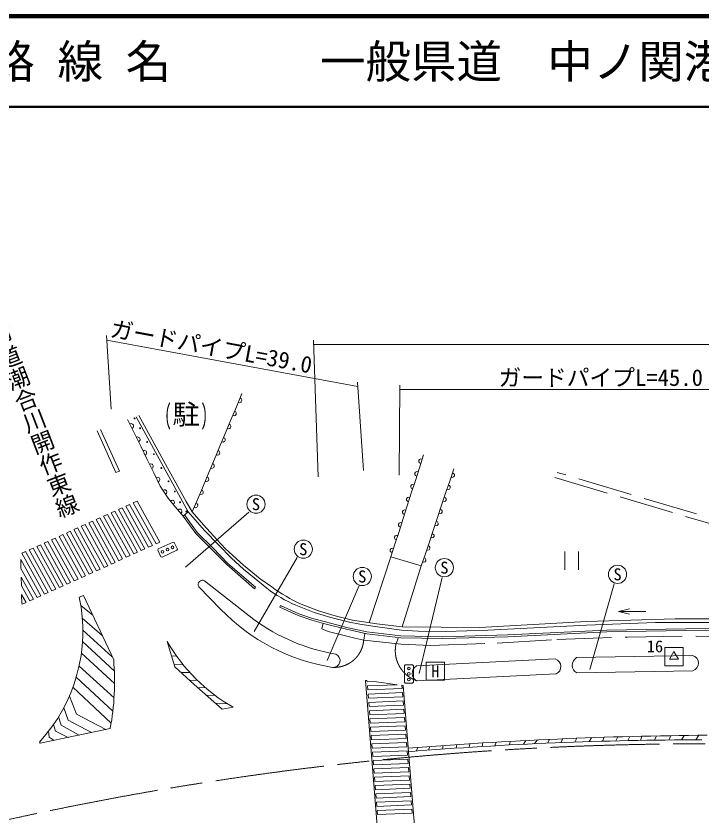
# Model space of a CAD drawing. Units: millimetres, scale not verified. Extents: x 40000 to 680000, y 20000 to 380000.
# Drawn here: x 183313 to 258730, y 292028 to 380000 of the extents above; entities that cross this region are included whole.
import ezdxf
from ezdxf.enums import TextEntityAlignment as Align

# ---------------------------------------------------------------- set-up
doc = ezdxf.new("R2010")
doc.units = ezdxf.units.MM
doc.header["$LTSCALE"] = 1000
doc.linetypes.add('CHAIN', pattern=[18.5, 12, -1.5, 3.5, -1.5])
doc.linetypes.add('DASHED', pattern=[7.5, 6, -1.5])
for name, color, linetype, lineweight in [('M-BGD', 7, 'Continuous', 13), ('M-BGD-EXST', 7, 'Continuous', 13), ('M-BMK', 2, 'CHAIN', 13), ('M-BMK-HTXT', 7, 'Continuous', 13), ('M-STR-HTXT', 7, 'Continuous', 13), ('M-STR-STRC', 7, 'Continuous', 13), ('M-TTL', 2, 'Continuous', 140), ('M-TTL-LINE', 7, 'Continuous', 50)]:
    doc.layers.add(name, color=color, linetype=linetype, lineweight=lineweight)
doc.layers.add('M-TTL-TXT', color=7, linetype='Continuous')
doc.styles.add('@ＭＳ ゴシック', font='')
doc.styles.add('ＭＳ ゴシック', font='')
doc.styles.get('@ＭＳ ゴシック').set_extended_font_data('@MS Gothic')
doc.styles.get('ＭＳ ゴシック').set_extended_font_data('MS Gothic')

msp = doc.modelspace()

# ---------------------------------------------------------------- linework, layer by layer
at = {"layer": 'M-BGD'}
for p, q in [((208146, 338478), (207541, 337034)), ((207541, 337034), (206935, 335590)), ((196302, 334155), (195583, 335623)), ((206935, 335590), (206330, 334145)), ((192232, 334369), (194303, 329785)), ((194686, 329958), (192615, 334542)), ((197021, 332688), (196302, 334155)), ((206330, 334145), (205724, 332701)), ((197740, 331220), (197021, 332688)), ((205724, 332701), (205119, 331256)), ((228114, 331732), (227666, 330331)), ((198459, 329752), (197740, 331220)), ((205119, 331256), (204513, 329812)), ((194303, 329785), (194686, 329958)), ((227666, 330331), (227217, 328929)), ((230994, 328863), (231441, 330196)), ((199178, 328284), (198459, 329752)), ((204513, 329812), (203908, 328368)), ((200030, 326973), (199178, 328284)), ((203908, 328368), (203302, 326923)), ((227217, 328929), (226769, 327528)), ((230548, 327529), (230994, 328863)), ((226769, 327528), (226321, 326126)), ((230101, 326195), (230548, 327529)), ((200863, 325993), (200030, 326973)), ((203302, 326923), (202697, 325479)), ((201695, 325013), (200863, 325993)), ((226321, 326126), (225872, 324725)), ((229655, 324862), (230101, 326195)), ((225872, 324725), (225424, 323323)), ((229208, 323528), (229655, 324862)), ((225424, 323323), (224976, 321921)), ((228762, 322194), (229208, 323528)), ((228315, 320861), (228762, 322194)), ((224976, 321921), (224528, 320520)), ((227869, 319527), (228315, 320861)), ((209456, 313629), (204046, 317902)), ((203400, 317241), (205812, 314785)), ((209517, 317023), (209648, 317174)), ((212401, 315177), (212317, 314996)), ((249565, 314499), (250763, 314808)), ((249565, 314499), (252565, 314522)), ((249565, 314499), (250767, 314208)), ((216941, 312628), (217076, 313219)), ((219824, 312721), (221899, 312266)), ((221899, 312266), (225617, 311829)), ((257686, 309688), (244938, 309445)), ((242604, 309297), (227344, 308529)), ((244971, 307755), (257718, 307998)), ((227427, 306881), (242687, 307650))]:
    msp.add_line(p, q, dxfattribs=at)
at = {"layer": 'M-BGD', "linetype": 'DASHED'}
for p, q in [((242555, 329245), (264656, 322684)), ((225677, 312450), (222788, 312859)), ((222972, 313148), (225764, 312830)), ((221536, 311354), (221681, 312109)), ((225368, 311657), (225104, 310995))]:
    msp.add_line(p, q, dxfattribs=at)
at = {"layer": 'M-BGD'}
for points in [[(211430, 317218), (210147, 318121), (208341, 319600), (206363, 321406), (205398, 322419), (203934, 324053), (202697, 325479), (202003, 326607), (199979, 330297), (196834, 336059)], [(201695, 325013), (202253, 325459), (196534, 335908)], [(209517, 317023), (206476, 319667), (204823, 321375), (203088, 323083), (201695, 325013)], [(209648, 317174), (206614, 319812), (204965, 321516), (203240, 323214), (201852, 325138)], [(202253, 325459), (204027, 323422), (205564, 321833), (206996, 320387), (208310, 319179), (209479, 318207), (210872, 317077)], [(225764, 312830), (227869, 319527), (224528, 320520), (222127, 313278)], [(212317, 314996), (214348, 314059), (215851, 313559), (217133, 313204), (219777, 312527), (221866, 312069), (225603, 311629)], [(212401, 315177), (214422, 314246), (215909, 313750), (217185, 313398), (219824, 312721)], [(214077, 315211), (216101, 314410), (217914, 313871), (219976, 313346), (221119, 313109), (222788, 312859)], [(222972, 313148), (220318, 313556), (218400, 314029), (216587, 314580), (214669, 315316)], [(271284, 313163), (262074, 313319), (253604, 313302), (246025, 313005), (235168, 312468), (230563, 312320), (227530, 312364), (225677, 312450)], [(225764, 312830), (234314, 312766), (246015, 313416), (255784, 313725), (262075, 313702)], [(225603, 311629), (230232, 311530), (237372, 311745), (248278, 312271), (259133, 312457), (271395, 312296), (278443, 312091), (292503, 311847), (305035, 311632)], [(225617, 311829), (230231, 311730), (237365, 311945), (248271, 312471), (259132, 312657), (271399, 312496), (278447, 312291), (292507, 312047), (304909, 311835)]]:
    msp.add_lwpolyline(points, dxfattribs=at)
at = {"layer": 'M-BGD', "linetype": 'DASHED'}
for points in [[(302416, 312757), (284268, 317343), (279686, 318797), (242825, 329812)], [(216941, 312628), (217648, 312307), (220547, 311569), (221536, 311354), (225664, 310938), (228867, 310790), (236213, 311035), (242784, 311433), (250542, 311711), (258106, 311811), (272323, 311541), (294596, 311120), (303462, 311007)]]:
    msp.add_lwpolyline(points, dxfattribs=at)
at = {"layer": 'M-BGD'}
for centre in [(196354, 335751), (196951, 334664), (197732, 333163), (198467, 331816), (199294, 330284), (200090, 328830), (200779, 327712), (201346, 326533), (202050, 325522)]:
    msp.add_circle(centre, 50, dxfattribs=at)
for centre, radius, start, end in [((207877, 337742), 264, 239.3097, 75.20709), ((207271, 336298), 264, 239.30896, 75.2058), ((195966, 334901), 274, 290.57966, 121.61828), ((206666, 334853), 264, 239.3097, 75.20709), ((196685, 333433), 274, 290.5805, 121.61744), ((206061, 333409), 264, 239.30896, 75.2058), ((197404, 331965), 274, 290.5805, 121.61744), ((205455, 331965), 264, 239.30863, 75.20731), ((204850, 330520), 264, 239.30823, 75.20653), ((227842, 331047), 250, 60.79662, 263.72979), ((198123, 330497), 274, 290.5796, 121.61926), ((227394, 329645), 250, 60.79484, 263.73157), ((198842, 329030), 274, 290.5805, 121.61744), ((204244, 329076), 264, 239.31043, 75.20636), ((231273, 329511), 242, 237.49103, 85.4837), ((226946, 328244), 250, 60.79662, 263.72979), ((230827, 328177), 242, 237.48923, 85.48473), ((199635, 327649), 263, 294.98551, 131.06167), ((203639, 327631), 264, 239.30823, 75.20653), ((200503, 326531), 227, 291.43021, 149.26464), ((203033, 326187), 264, 239.31043, 75.20636), ((226497, 326842), 250, 60.79541, 263.731), ((230380, 326844), 242, 237.49103, 85.4837), ((201335, 325551), 226, 291.42955, 149.265), ((226049, 325440), 250, 60.79662, 263.72979), ((229933, 325510), 242, 237.49103, 85.4837), ((225601, 324039), 250, 60.79484, 263.73157), ((229487, 324176), 242, 237.48972, 85.48656), ((225153, 322637), 250, 60.79546, 263.73024), ((229040, 322843), 242, 237.49094, 85.48612), ((224704, 321236), 250, 60.79649, 263.73214), ((228594, 321509), 242, 237.48913, 85.48715), ((228147, 320176), 242, 237.49094, 85.48612), ((203824, 317473), 483, 62.72633, 208.6368), ((219823, 328770), 14726, 232.56749, 247.03648), ((222895, 333033), 19533, 234.06111, 245.09335), ((221384, 329661), 21536, 223.69, 261.25761), ((222211, 331224), 21733, 234.05941, 260.0756), ((218192, 309120), 749, 263.79025, 68.56005), ((257478, 308839), 874, 285.9226, 76.25817), ((242336, 308458), 881, 293.48146, 72.28181), ((245445, 308609), 977, 121.22315, 240.9576), ((227775, 307725), 913, 118.22665, 247.53731)]:
    msp.add_arc(centre, radius, start, end, dxfattribs=at)
at = {"layer": 'M-BGD', "linetype": 'DASHED'}
for centre, radius, start, end in [((218298, 311618), 3249, 266.70625, 355.32415), ((228508, 310205), 3495, 166.92956, 251.97421)]:
    msp.add_arc(centre, radius, start, end, dxfattribs=at)
at = {"layer": 'M-BGD-EXST'}
for p, q in [((201951, 319401), (208896, 325451)), ((198948, 321391), (200579, 322152)), ((200579, 322152), (200712, 322104)), ((200712, 322104), (201050, 321379)), ((198899, 321259), (198948, 321391)), ((199237, 320533), (198899, 321259)), ((201002, 321246), (199370, 320485)), ((201050, 321379), (201002, 321246)), ((243666, 321111), (243666, 319111)), ((245166, 321111), (245166, 319111)), ((199370, 320485), (199237, 320533)), ((214222, 320457), (209481, 312320)), ((230154, 318240), (227624, 307710)), ((217509, 309115), (221024, 317365)), ((249092, 317563), (246400, 308133)), ((226014, 308550), (226114, 308650)), ((226014, 306750), (226014, 308550)), ((226114, 308650), (226914, 308650)), ((226914, 308650), (227014, 308550)), ((227014, 308550), (227014, 306750)), ((226114, 306650), (226014, 306750)), ((226914, 306650), (226114, 306650)), ((227014, 306750), (226914, 306650))]:
    msp.add_line(p, q, dxfattribs=at)
for points in [[(254643, 308554), (256643, 308554), (256643, 310554), (254643, 310554)], [(255643, 310131), (255143, 309265), (256143, 309265)], [(228409, 306952), (230409, 306952), (230409, 308952), (228409, 308952)]]:
    msp.add_lwpolyline(points, close=True, dxfattribs=at)
for centre, radius in [((209694, 326313), 1000), ((214896, 321368), 1000), ((199431, 321065), 149), ((199975, 321319), 150), ((200519, 321572), 150), ((230409, 319338), 1000), ((221379, 318365), 1000), ((249446, 318602), 1000), ((226514, 308250), 149), ((226514, 307650), 150), ((226514, 307050), 150)]:
    msp.add_circle(centre, radius, dxfattribs=at)
at = {"layer": 'M-BMK'}
msp.add_arc((258649, -52504), 352466, 87.73703, 103.8258, dxfattribs=at)
at = {"layer": 'M-STR-HTXT'}
for p, q in [((193792, 336750), (193247, 344854)), ((220906, 339245), (193281, 344355)), ((216543, 329337), (216002, 344369)), ((216020, 343870), (303339, 343870)), ((221529, 330034), (220873, 339744)), ((225431, 329501), (225521, 339418)), ((271418, 338919), (225517, 338918))]:
    msp.add_line(p, q, dxfattribs=at)
at = {"layer": 'M-STR-STRC'}
for p, q in [((196623, 326648), (196212, 326462)), ((196212, 326462), (198708, 321946)), ((199120, 322132), (196623, 326648)), ((194172, 325543), (193761, 325357)), ((196669, 321027), (194172, 325543)), ((194989, 325911), (194578, 325726)), ((194578, 325726), (197074, 321210)), ((197486, 321395), (194989, 325911)), ((195806, 326280), (195395, 326094)), ((195395, 326094), (197891, 321578)), ((198303, 321764), (195806, 326280)), ((192538, 324806), (192126, 324621)), ((192126, 324621), (194623, 320105)), ((195035, 320290), (192538, 324806)), ((193355, 325175), (192944, 324989)), ((192944, 324989), (195440, 320473)), ((195852, 320659), (193355, 325175)), ((193761, 325357), (196257, 320841)), ((190904, 324070), (190492, 323884)), ((190492, 323884), (192989, 319368)), ((193401, 319554), (190904, 324070)), ((191721, 324438), (191309, 324252)), ((191309, 324252), (193806, 319736)), ((194218, 319922), (191721, 324438)), ((188453, 322965), (188041, 322779)), ((190950, 318449), (188453, 322965)), ((189270, 323333), (188858, 323148)), ((188858, 323148), (191355, 318631)), ((191767, 318817), (189270, 323333)), ((190087, 323701), (189675, 323516)), ((189675, 323516), (192172, 319000)), ((192584, 319185), (190087, 323701)), ((186819, 322228), (186407, 322043)), ((186407, 322043), (188904, 317526)), ((189316, 317712), (186819, 322228)), ((187636, 322596), (187224, 322411)), ((187224, 322411), (189721, 317895)), ((190133, 318080), (187636, 322596)), ((188041, 322779), (190538, 318263)), ((198708, 321946), (199120, 322132)), ((184368, 321123), (183956, 320938)), ((186865, 316607), (184368, 321123)), ((185185, 321491), (184773, 321306)), ((184773, 321306), (187270, 316790)), ((187682, 316975), (185185, 321491)), ((186002, 321860), (185590, 321674)), ((185590, 321674), (188087, 317158)), ((188499, 317344), (186002, 321860)), ((197074, 321210), (197486, 321395)), ((197891, 321578), (198303, 321764)), ((183862, 319262), (183840, 320233)), ((186048, 316239), (183840, 320233)), ((183956, 320938), (186453, 316422)), ((194623, 320105), (195035, 320290)), ((195440, 320473), (195852, 320659)), ((196257, 320841), (196669, 321027)), ((192989, 319368), (193401, 319554)), ((193806, 319736), (194218, 319922)), ((185636, 316053), (183862, 319262)), ((191355, 318631), (191767, 318817)), ((192172, 319000), (192584, 319185)), ((183907, 317334), (183885, 318305)), ((185231, 315870), (183885, 318305)), ((188904, 317526), (189316, 317712)), ((189721, 317895), (190133, 318080)), ((190538, 318263), (190950, 318449)), ((184819, 315685), (183907, 317334)), ((187270, 316790), (187682, 316975)), ((188087, 317158), (188499, 317344)), ((183930, 316378), (183952, 315407)), ((184414, 315502), (183930, 316378)), ((184819, 315685), (185231, 315870)), ((185636, 316053), (186048, 316239)), ((186453, 316422), (186865, 316607)), ((184002, 315317), (183952, 315407)), ((184002, 315317), (184414, 315502)), ((190432, 315187), (191757, 314095)), ((190602, 313784), (192803, 311871)), ((190659, 312480), (193895, 309548)), ((190625, 311214), (194127, 307972)), ((190498, 309930), (194149, 306590)), ((200422, 309629), (200972, 309608)), ((190245, 308501), (194091, 305015)), ((200702, 308696), (201708, 308637)), ((189941, 307313), (193961, 303565)), ((201443, 307812), (202434, 307792)), ((193778, 302250), (189573, 306191)), ((202377, 306955), (203283, 306916)), ((203261, 306161), (204145, 306132)), ((221742, 306943), (221894, 306923)), ((221742, 306943), (223172, 288978)), ((221894, 306923), (221905, 306784)), ((221905, 306784), (222677, 306816)), ((221940, 306336), (225222, 306469)), ((221976, 305887), (221940, 306336)), ((225222, 306469), (222677, 306816)), ((225734, 306400), (225886, 306379)), ((225763, 306041), (225734, 306400)), ((225886, 306379), (227259, 289145)), ((204244, 305305), (205226, 305272)), ((225763, 306041), (221976, 305887)), ((222012, 305438), (225798, 305592)), ((222012, 305438), (222049, 304973)), ((225798, 305592), (225835, 305127)), ((205237, 304439), (206600, 304346)), ((225835, 305127), (222049, 304973)), ((222085, 304524), (225871, 304678)), ((222085, 304524), (222122, 304058)), ((225871, 304678), (225908, 304213)), ((225908, 304213), (222122, 304058)), ((222158, 303610), (225944, 303764)), ((222158, 303610), (222195, 303144)), ((225944, 303764), (225981, 303299)), ((225981, 303299), (222195, 303144)), ((222230, 302695), (226017, 302850)), ((222230, 302695), (222267, 302230)), ((226017, 302850), (226054, 302385)), ((226054, 302385), (222267, 302230)), ((222303, 301781), (226089, 301936)), ((222303, 301781), (222340, 301316)), ((226089, 301936), (226127, 301471)), ((226127, 301471), (222340, 301316)), ((222376, 300867), (226162, 301022)), ((222376, 300867), (222413, 300402)), ((226162, 301022), (226199, 300556)), ((256752, 300885), (256489, 300397)), ((258377, 300904), (258039, 300403)), ((226199, 300556), (222413, 300402)), ((222449, 299953), (226235, 300108)), ((226235, 300108), (226272, 299642)), ((234621, 300060), (234545, 299668)), ((236114, 300149), (235966, 299752)), ((237678, 300237), (237542, 299838)), ((239381, 300327), (239096, 299918)), ((240637, 300389), (240263, 299973)), ((241961, 300451), (241747, 300039)), ((243414, 300514), (243205, 300099)), ((244957, 300577), (244752, 300156)), ((246583, 300637), (246338, 300209)), ((247991, 300685), (247790, 300251)), ((249463, 300730), (249249, 300289)), ((250779, 300767), (250573, 300318)), ((252131, 300800), (251972, 300345)), ((253746, 300835), (253512, 300368)), ((255324, 300864), (255090, 300386)), ((222449, 299953), (222486, 299488)), ((226272, 299642), (222486, 299488)), ((222522, 299039), (226308, 299193)), ((226308, 299193), (226345, 298728)), ((227499, 299569), (227309, 299164)), ((228810, 299668), (228672, 299269)), ((230286, 299774), (230185, 299380)), ((231760, 299876), (231686, 299485)), ((233205, 299971), (233129, 299580)), ((222522, 299039), (222559, 298574)), ((226345, 298728), (222559, 298574)), ((222594, 298125), (226381, 298279)), ((226381, 298279), (226418, 297814)), ((222594, 298125), (222631, 297660)), ((226418, 297814), (222631, 297660)), ((222667, 297211), (226454, 297365)), ((226454, 297365), (226491, 296900)), ((222667, 297211), (222704, 296746)), ((226491, 296900), (222704, 296746)), ((222740, 296297), (226526, 296451)), ((222740, 296297), (222777, 295832)), ((226563, 295986), (222777, 295832)), ((226526, 296451), (226563, 295986)), ((222813, 295383), (226599, 295537)), ((222813, 295383), (222850, 294918)), ((226636, 295072), (222850, 294918)), ((226599, 295537), (226636, 295072)), ((222886, 294469), (226672, 294623)), ((222886, 294469), (222923, 294003)), ((226709, 294158), (222923, 294003)), ((226672, 294623), (226709, 294158)), ((222958, 293555), (226745, 293709)), ((222958, 293555), (222995, 293089)), ((226782, 293244), (222995, 293089)), ((226745, 293709), (226782, 293244)), ((223031, 292640), (226818, 292795)), ((223031, 292640), (223068, 292175)), ((226855, 292330), (223068, 292175)), ((226818, 292795), (226855, 292330))]:
    msp.add_line(p, q, dxfattribs=at)
for points in [[(190265, 316080), (190726, 316288), (194051, 309217)], [(199947, 311218), (200786, 308416), (202905, 306471), (205989, 303784), (207199, 303994)], [(189184, 305215), (189969, 303237), (193182, 301546)], [(191608, 301214), (189054, 302569), (188561, 303920)], [(187987, 302921), (188285, 302030), (190261, 300929)], [(189036, 300670), (187657, 301348), (187434, 302079)], [(185886, 300158), (185964, 300020), (193674, 301650)], [(186889, 301339), (186955, 300707), (187514, 300348)]]:
    msp.add_lwpolyline(points, dxfattribs=at)
for centre, radius, start, end in [((172738, 312337), 17922, 317.19386, 12.05366), ((216626, 320710), 19191, 209.64538, 240.58093), ((165585, 306841), 28564, 349.53072, 4.7713), ((263008, -163982), 464909, 90.45828, 94.51197), ((258874, -102147), 402550, 90.02051, 94.6177)]:
    msp.add_arc(centre, radius, start, end, dxfattribs=at)
at = {"layer": 'M-TTL'}
msp.add_line((680000, 380000), (40000, 380000), dxfattribs=at)
at = {"layer": 'M-TTL-LINE'}
msp.add_line((40000, 370000), (680000, 370000), dxfattribs=at)

# ---------------------------------------------------------------- texts
at = {"layer": 'M-BGD-EXST', "style": 'ＭＳ ゴシック', "width": 0.5}
for s, p in [('(', (200017, 336188)), (')', (204017, 336188))]:
    msp.add_text(s, height=2199, dxfattribs=at).set_placement(p, align=Align.MIDDLE_CENTER)
at = {"layer": 'M-BGD-EXST', "style": 'ＭＳ ゴシック'}
for s, height, p in [('駐', 2199, (202017, 336188)), ('S', 1320, (209694, 326313)), ('S', 1320, (214896, 321368)), ('S', 1320, (230409, 319338)), ('S', 1320, (221379, 318365)), ('S', 1320, (249446, 318602)), ('H', 1320, (229409, 307952))]:
    msp.add_text(s, height=height, dxfattribs=at).set_placement(p, align=Align.MIDDLE_CENTER)
at = {"layer": 'M-BMK-HTXT', "style": '@ＭＳ ゴシック'}
msp.add_text('市道潮合川開作東線', height=1833, rotation=291.039, dxfattribs=at).set_placement((179887, 345456), align=Align.BOTTOM_LEFT)
at = {"layer": 'M-STR-HTXT', "style": 'ＭＳ ゴシック'}
msp.add_text('ガードパイプL=39.0', height=1833, rotation=349.521, dxfattribs=at).set_placement((204784, 343634), align=Align.MIDDLE_CENTER)
for s, height, p in [('ガードパイプL=45.0', 1833, (247598, 340238)), ('16', 1320, (253557, 310686))]:
    msp.add_text(s, height=height, dxfattribs=at).set_placement(p, align=Align.MIDDLE_CENTER)
at = {"layer": 'M-TTL-TXT', "style": 'ＭＳ ゴシック'}
for s, p in [('路 線 名', (180380, 375000)), ('一般県道\u3000中ノ関港線', (216734, 375000))]:
    msp.add_text(s, height=3666, dxfattribs=at).set_placement(p, align=Align.MIDDLE_LEFT)

doc.saveas('drawing.dxf')
